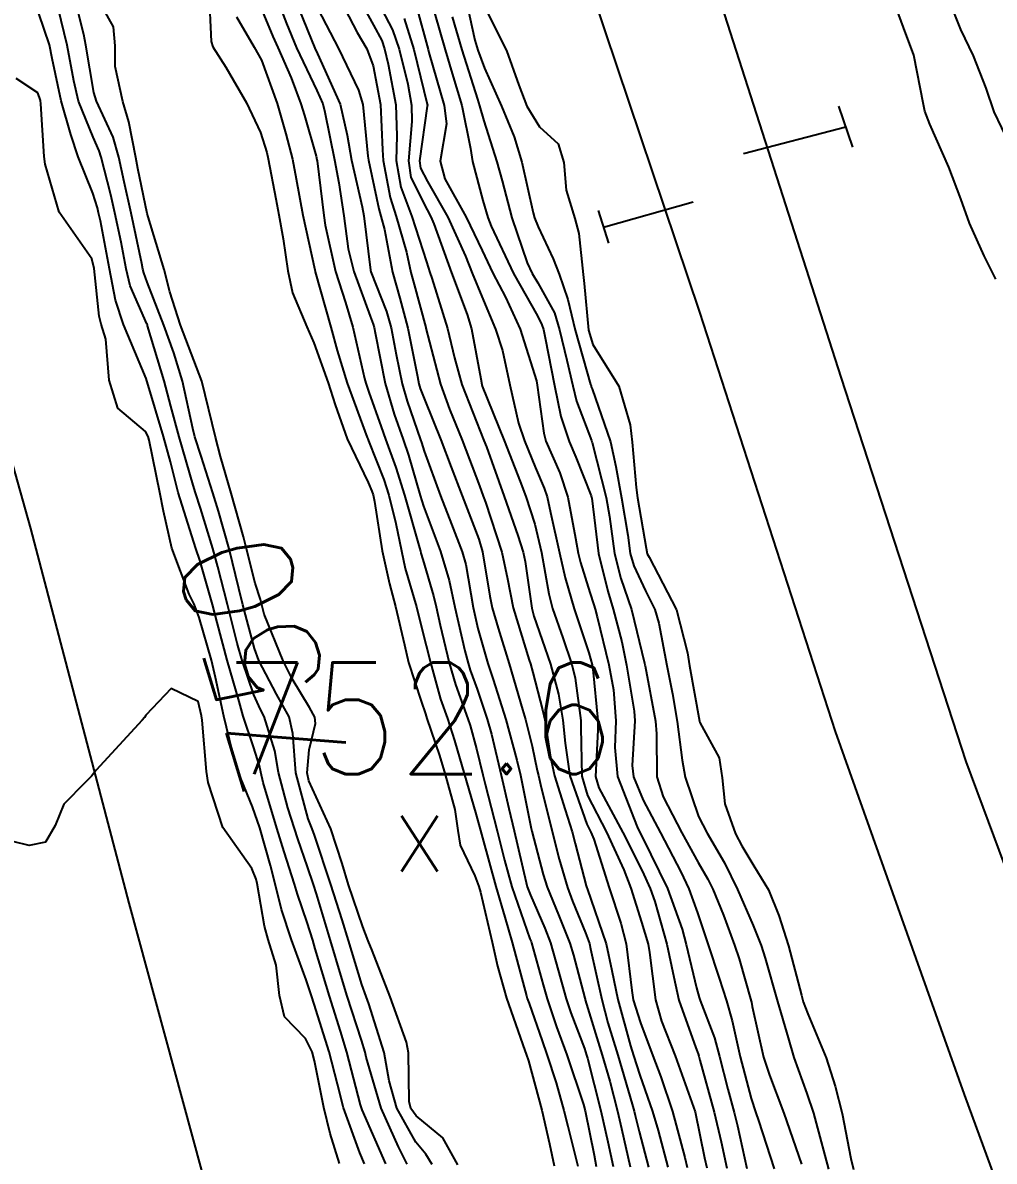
# Model space of a CAD drawing. Header units: metres. Extents: x 298520 to 308411, y 7433745 to 7450750.
# Drawn here: x 298970.3 to 299005.14, y 7449791.88 to 7449832.72 of the extents above; entities that cross this region are included whole.
import ezdxf
from ezdxf.enums import TextEntityAlignment as Align

# ---------------------------------------------------------------- set-up
doc = ezdxf.new("R2010")
doc.units = ezdxf.units.M
doc.header["$LTSCALE"] = 10
for name, color, linetype in [('Cotas', 45, 'Continuous'), ('Curvas de Nivel 1m', 11, 'Continuous'), ('Curvas de Nivel 5m', 15, 'Continuous'), ('Linha Férrea', 251, 'TRACKS'), ('Pontos Cotados', 45, 'Continuous'), ('Pórtico', 62, 'Continuous'), ('Vias Primárias', 230, 'Continuous')]:
    doc.layers.add(name, color=color, linetype=linetype)
doc.styles.add('Style-STANDARD', font='STANDARD.shx')
doc.linetypes.add('TRACKS', pattern='A,0.15,[130,ltypeshp.shx,S=0.25,R=0,X=0,Y=0],0.15', length=0.3)

# ---------------------------------------------------------------- blocks, each defined once
blk = doc.blocks.new('ELVTXT_160')
at = {"layer": 'Pontos Cotados', "linetype": 'Continuous', "style": 'Style-STANDARD'}
for s, height, p in [('752.6', 4, (0, 4)), ('x', 3, (0, 0))]:
    blk.add_text(s, height=height, dxfattribs=at).set_placement(p, align=Align.MIDDLE_CENTER)

msp = doc.modelspace()

# ---------------------------------------------------------------- linework, layer by layer
at = {"layer": 'Curvas de Nivel 1m', "flags": 128}
for points, elevation in [([(298985.907, 7449791.747), (298985.363, 7449792.717), (298984.41, 7449793.512), (298984.225, 7449793.772), (298984.162, 7449794.027), (298984.139, 7449795.773), (298984.068, 7449796.153), (298983.475, 7449797.78), (298982.831, 7449799.443), (298982.69, 7449799.788), (298982.498, 7449800.283), (298981.983, 7449801.795), (298981.76, 7449802.558), (298981.353, 7449803.802), (298980.559, 7449805.524), (298980.498, 7449805.811), (298980.571, 7449806.637), (298980.803, 7449807.586), (298980.776, 7449807.808), (298980.586, 7449808.159), (298979.959, 7449809.182), (298979.636, 7449809.825), (298978.955, 7449811.508), (298978.872, 7449811.836), (298978.831, 7449812.033), (298978.641, 7449812.623), (298978.331, 7449813.843), (298978.22, 7449814.284), (298977.772, 7449815.849), (298977.393, 7449817.156), (298977.217, 7449817.855), (298976.723, 7449819.86), (298975.954, 7449821.868), (298975.572, 7449823.064), (298975.374, 7449823.874), (298974.801, 7449825.762), (298974.77, 7449825.88), (298974.431, 7449827.497), (298974.362, 7449827.887), (298974.107, 7449829.162), (298973.889, 7449829.894), (298973.613, 7449831.147), (298973.618, 7449831.899), (298973.558, 7449832.578), (298972.892, 7449833.787)], 751), ([(298976.978, 7449833.859), (298977.063, 7449832.046), (298977.116, 7449831.858), (298977.589, 7449831.126), (298978.326, 7449829.845), (298978.832, 7449828.786), (298979.058, 7449828.069), (298979.109, 7449827.836), (298979.377, 7449826.4), (298979.484, 7449825.83), (298979.646, 7449824.971), (298979.814, 7449823.824), (298979.977, 7449823.034), (298980.491, 7449821.814), (298980.744, 7449821.235), (298981.252, 7449819.805), (298981.506, 7449819.011), (298981.94, 7449817.798), (298982.687, 7449816.225), (298982.82, 7449815.923), (298982.864, 7449815.787), (298982.917, 7449815.548), (298983.192, 7449813.782), (298983.451, 7449812.588), (298983.667, 7449811.78), (298983.989, 7449810.4), (298984.137, 7449809.775), (298984.589, 7449808.387), (298984.742, 7449807.925), (298984.793, 7449807.767), (298985.247, 7449806.438), (298985.456, 7449805.757), (298985.798, 7449804.497), (298985.908, 7449803.749), (298985.993, 7449803.214), (298986.517, 7449802.122), (298986.661, 7449801.739), (298986.714, 7449801.535), (298987.135, 7449799.734), (298987.334, 7449798.877), (298987.649, 7449797.728), (298988.312, 7449795.853), (298988.361, 7449795.721), (298988.439, 7449795.477), (298988.92, 7449793.712), (298989.19, 7449792.498), (298989.365, 7449791.71)], 751), ([(298979.329, 7449833.826), (298979.756, 7449832.701), (298980.124, 7449831.821), (298980.85, 7449830.295), (298981.06, 7449829.808), (298981.137, 7449829.51), (298981.479, 7449827.803), (298981.641, 7449826.975), (298981.819, 7449825.8), (298981.978, 7449824.606), (298982.173, 7449823.796), (298982.757, 7449822.196), (298982.87, 7449821.904), (298982.903, 7449821.788), (298982.938, 7449821.599), (298983.304, 7449819.781), (298983.62, 7449818.685), (298983.949, 7449817.771), (298984.137, 7449817.208), (298984.553, 7449815.762), (298984.677, 7449815.378), (298985.288, 7449813.754), (298985.597, 7449812.71), (298985.804, 7449811.752), (298986.163, 7449810.193), (298986.274, 7449809.745), (298986.35, 7449809.493), (298986.594, 7449808.811), (298986.96, 7449807.736), (298987.114, 7449807.198), (298987.466, 7449805.731), (298987.74, 7449804.533), (298987.928, 7449803.726), (298988.353, 7449801.883), (298988.399, 7449801.721), (298988.51, 7449801.422), (298989.023, 7449800.237), (298989.225, 7449799.709), (298989.508, 7449798.739), (298989.797, 7449797.7), (298989.963, 7449797.202), (298990.445, 7449795.926), (298990.526, 7449795.689), (298990.558, 7449795.572), (298991.037, 7449793.684), (298991.288, 7449792.573), (298991.472, 7449791.684)], 748), ([(298982.245, 7449833.796), (298982.881, 7449832.633), (298983.178, 7449832.087), (298983.28, 7449831.784), (298983.412, 7449831.235), (298983.679, 7449829.777), (298983.716, 7449828.661), (298983.695, 7449827.777), (298983.865, 7449826.826), (298984.255, 7449825.768), (298984.779, 7449824.144), (298984.9, 7449823.759), (298984.97, 7449823.559), (298985.538, 7449821.752), (298985.785, 7449820.702), (298986.048, 7449819.747), (298986.706, 7449818.065), (298986.839, 7449817.739), (298986.931, 7449817.507), (298987.573, 7449815.731), (298988.058, 7449814.33), (298988.254, 7449813.724), (298988.319, 7449813.393), (298988.557, 7449811.721), (298988.629, 7449811.431), (298989.233, 7449809.711), (298989.516, 7449808.63), (298989.677, 7449807.704), (298989.755, 7449806.882), (298989.922, 7449805.7), (298990.537, 7449803.973), (298990.678, 7449803.689), (298990.787, 7449803.431), (298991.332, 7449801.682), (298991.756, 7449800.415), (298991.948, 7449799.675), (298992.141, 7449797.998), (298992.199, 7449797.673), (298992.455, 7449796.848), (298992.896, 7449795.665), (298993.184, 7449794.91), (298993.607, 7449793.658), (298994.042, 7449792.008), (298994.13, 7449791.653)], 744), ([(298982.893, 7449833.762), (298983.567, 7449832.467), (298983.802, 7449831.776), (298984.108, 7449830.518), (298984.248, 7449829.769), (298984.251, 7449829.182), (298984.132, 7449827.77), (298984.224, 7449827.176), (298984.805, 7449826.005), (298984.939, 7449825.759), (298985.051, 7449825.505), (298985.677, 7449823.751), (298986.244, 7449822.259), (298986.398, 7449821.744), (298986.726, 7449819.946), (298986.763, 7449819.74), (298986.782, 7449819.68), (298987.565, 7449817.731), (298988.147, 7449816.267), (298988.347, 7449815.723), (298988.668, 7449814.732), (298988.909, 7449813.716), (298989.166, 7449812.24), (298989.296, 7449811.71), (298989.667, 7449810.654), (298989.998, 7449809.699), (298990.113, 7449809.212), (298990.312, 7449807.694), (298990.321, 7449807.434), (298990.352, 7449805.693), (298990.553, 7449805.004), (298991.238, 7449803.683), (298991.86, 7449802.336), (298992.106, 7449801.674), (298992.495, 7449800.454), (298992.728, 7449799.668), (298992.784, 7449799.363), (298992.994, 7449797.665), (298993.216, 7449796.902), (298993.704, 7449795.657), (298994.413, 7449793.65), (298994.757, 7449792.005), (298994.842, 7449791.643)], 743), ([(298986.161, 7449833.747), (298986.521, 7449832.099), (298986.626, 7449831.742), (298986.863, 7449831.098), (298987.475, 7449829.734), (298987.928, 7449828.633), (298988.204, 7449827.726), (298988.61, 7449825.908), (298988.658, 7449825.721), (298988.79, 7449825.398), (298989.323, 7449824.256), (298989.541, 7449823.708), (298989.853, 7449822.793), (298990.12, 7449821.699), (298990.668, 7449819.747), (298990.685, 7449819.691), (298990.691, 7449819.659), (298990.722, 7449819.584), (298991.38, 7449817.683), (298991.57, 7449816.806), (298991.779, 7449815.679), (298991.998, 7449814.342), (298992.093, 7449813.676), (298992.213, 7449813.239), (298992.64, 7449812.342), (298992.969, 7449811.667), (298993.11, 7449811.181), (298993.407, 7449809.662), (298993.605, 7449808.648), (298993.778, 7449807.658), (298993.957, 7449806.268), (298994.061, 7449805.655), (298994.542, 7449804.248), (298994.845, 7449803.645), (298995.465, 7449802.579), (298995.94, 7449801.629), (298996.494, 7449800.34), (298996.782, 7449799.617), (298996.928, 7449799.166), (298997.369, 7449797.611), (298997.751, 7449796.306), (298997.959, 7449795.605), (298998.423, 7449794.303), (298998.663, 7449793.597), (298998.761, 7449793.244), (298999.198, 7449791.592)], 738), ([(299005.202, 7449823.524), (299005.057, 7449823.807), (299004.781, 7449824.36), (299004.259, 7449825.535), (299003.941, 7449826.404), (299003.519, 7449827.543), (299002.838, 7449829.082), (299002.651, 7449829.552), (299002.608, 7449829.791), (299002.267, 7449831.556), (299001.895, 7449832.548), (299001.522, 7449833.564)], 737), ([(299005.698, 7449828.384), (299005.138, 7449829.526), (299004.856, 7449830.379), (299004.405, 7449831.535), (299003.942, 7449832.48), (299003.531, 7449833.544)], 738), ([(298984.088, 7449791.773), (298983.784, 7449792.391), (298983.16, 7449793.783), (298982.621, 7449795.607), (298982.577, 7449795.789), (298982.447, 7449796.223), (298981.943, 7449797.795), (298981.714, 7449798.558), (298981.342, 7449799.802), (298980.843, 7449801.473), (298980.735, 7449801.808), (298980.519, 7449802.435), (298980.162, 7449803.448), (298980.047, 7449803.817), (298979.811, 7449804.554), (298979.478, 7449805.826), (298979.344, 7449806.602), (298978.963, 7449807.834), (298978.834, 7449808.085), (298978.591, 7449808.614), (298978.169, 7449809.844), (298977.995, 7449810.464), (298977.645, 7449811.85), (298977.3, 7449813.199), (298977.121, 7449813.855), (298976.675, 7449815.302), (298976.494, 7449815.862), (298976.419, 7449816.129), (298975.915, 7449817.868), (298975.612, 7449818.973), (298975.372, 7449819.874), (298974.782, 7449821.85), (298974.771, 7449821.88), (298974.753, 7449821.922), (298974.16, 7449823.282), (298974.012, 7449823.891), (298973.831, 7449824.851), (298973.609, 7449825.898), (298973.458, 7449826.549), (298973.119, 7449827.906), (298973.048, 7449828.13), (298972.83, 7449828.615), (298972.302, 7449829.915), (298972.128, 7449830.643), (298971.889, 7449831.92), (298971.568, 7449833.241)], 749), ([(298978.886, 7449833.149), (298979.276, 7449832.233), (298979.445, 7449831.831), (298979.93, 7449830.751), (298980.281, 7449829.818), (298980.412, 7449829.39), (298980.824, 7449827.932), (298980.854, 7449827.81), (298980.86, 7449827.772), (298981.099, 7449825.807), (298981.149, 7449825.455), (298981.524, 7449823.802), (298981.874, 7449822.687), (298982.138, 7449821.796), (298982.556, 7449819.962), (298982.604, 7449819.791), (298982.72, 7449819.467), (298983.151, 7449818.227), (298983.318, 7449817.781), (298983.685, 7449816.768), (298983.997, 7449815.77), (298984.537, 7449813.88), (298984.566, 7449813.761), (298984.581, 7449813.69), (298984.65, 7449813.467), (298985.034, 7449812.161), (298985.126, 7449811.763), (298985.272, 7449811.112), (298985.598, 7449809.755), (298985.825, 7449808.981), (298986.27, 7449807.745), (298986.347, 7449807.51), (298986.572, 7449806.674), (298986.805, 7449805.738), (298986.889, 7449805.406), (298987.317, 7449803.732), (298987.578, 7449802.674), (298987.844, 7449801.727), (298988.494, 7449799.855), (298988.533, 7449799.759), (298988.547, 7449799.719), (298988.961, 7449798.206), (298989.107, 7449797.71), (298989.45, 7449796.702), (298989.812, 7449795.699), (298990.416, 7449793.917), (298990.473, 7449793.689), (298990.794, 7449792.091), (298990.866, 7449791.693)], 749), ([(298980.231, 7449833.164), (298980.776, 7449831.811), (298980.87, 7449831.605), (298981.681, 7449829.802), (298981.936, 7449828.694), (298982.092, 7449827.797), (298982.477, 7449826.123), (298982.538, 7449825.793), (298982.774, 7449823.852), (298982.787, 7449823.79), (298983.344, 7449822.366), (298983.513, 7449821.779), (298983.695, 7449820.82), (298983.908, 7449819.772), (298984.089, 7449819.142), (298984.566, 7449817.762), (298984.6, 7449817.66), (298984.699, 7449817.348), (298985.281, 7449815.754), (298985.68, 7449814.738), (298986.066, 7449813.746), (298986.19, 7449813.289), (298986.452, 7449811.743), (298986.622, 7449810.986), (298986.986, 7449809.736), (298987.17, 7449809.162), (298987.623, 7449807.73), (298988.022, 7449806.271), (298988.149, 7449805.724), (298988.534, 7449803.815), (298988.557, 7449803.72), (298988.965, 7449802.161), (298989.111, 7449801.711), (298989.519, 7449800.721), (298989.926, 7449799.698), (298990.058, 7449799.276), (298990.463, 7449797.734), (298990.476, 7449797.69), (298990.478, 7449797.674), (298991.083, 7449795.684), (298991.353, 7449794.756), (298991.635, 7449793.678), (298991.78, 7449793.053), (298992.092, 7449791.675)], 747), ([(298980.887, 7449833.223), (298981.629, 7449831.802), (298982.347, 7449830.298), (298982.495, 7449829.793), (298982.674, 7449827.942), (298982.699, 7449827.791), (298982.817, 7449827.227), (298983.071, 7449826.052), (298983.149, 7449825.785), (298983.273, 7449825.305), (298983.567, 7449823.778), (298983.832, 7449822.843), (298984.117, 7449821.77), (298984.455, 7449820.036), (298984.512, 7449819.763), (298984.558, 7449819.599), (298984.717, 7449819.177), (298985.291, 7449817.754), (298985.664, 7449816.779), (298986.059, 7449815.746), (298986.66, 7449814.194), (298986.793, 7449813.739), (298987.056, 7449812.155), (298987.138, 7449811.735), (298987.358, 7449810.997), (298987.745, 7449809.729), (298988.225, 7449808.085), (298988.33, 7449807.723), (298988.573, 7449806.774), (298988.75, 7449805.902), (298988.794, 7449805.717), (298988.877, 7449805.397), (298989.292, 7449803.709), (298989.536, 7449802.718), (298989.835, 7449801.7), (298990.019, 7449801.209), (298990.489, 7449800.069), (298990.624, 7449799.689), (298990.667, 7449799.502), (298991.066, 7449797.684), (298991.291, 7449796.845), (298991.639, 7449795.678), (298992.16, 7449793.929), (298992.229, 7449793.672), (298992.263, 7449793.524), (298992.406, 7449792.951), (298992.749, 7449791.666)], 746), ([(298984.419, 7449833.298), (298984.843, 7449831.76), (298984.871, 7449831.652), (298985.421, 7449829.754), (298985.496, 7449829.094), (298985.269, 7449827.756), (298985.44, 7449827.128), (298986.203, 7449825.746), (298986.781, 7449824.546), (298987.165, 7449823.736), (298987.618, 7449822.878), (298988.136, 7449821.726), (298988.725, 7449819.878), (298988.753, 7449819.72), (298988.986, 7449817.996), (298989.067, 7449817.715), (298989.564, 7449816.579), (298989.846, 7449815.703), (298990.123, 7449814.236), (298990.224, 7449813.696), (298990.309, 7449813.355), (298990.639, 7449812.285), (298990.784, 7449811.838), (298990.828, 7449811.688), (298990.905, 7449811.411), (298991.327, 7449809.683), (298991.486, 7449808.789), (298991.573, 7449807.68), (298991.538, 7449806.716), (298991.635, 7449805.679), (298992.336, 7449803.872), (298992.439, 7449803.671), (298992.531, 7449803.497), (298993.428, 7449801.661), (298993.949, 7449800.198), (298994.091, 7449799.654), (298994.467, 7449798.099), (298994.563, 7449797.747), (298994.599, 7449797.648), (298995.113, 7449796.304), (298995.294, 7449795.637), (298995.593, 7449794.465), (298995.82, 7449793.629), (298995.933, 7449793.152), (298996.267, 7449791.622)], 741), ([(298986.888, 7449833.244), (298987.65, 7449831.732), (298988.097, 7449830.484), (298988.383, 7449829.725), (298988.836, 7449828.991), (298989.504, 7449828.384), (298989.71, 7449827.707), (298989.797, 7449826.717), (298990.108, 7449825.7), (298990.246, 7449825.157), (298990.406, 7449823.696), (298990.439, 7449823.364), (298990.589, 7449821.692), (298990.745, 7449821.182), (298991.679, 7449819.68), (298992.083, 7449818.303), (298992.164, 7449817.675), (298992.308, 7449816.053), (298992.355, 7449815.673), (298992.656, 7449813.867), (298992.698, 7449813.67), (298992.767, 7449813.553), (298993.748, 7449811.659), (298994.144, 7449810.121), (298994.215, 7449809.654), (298994.572, 7449807.661), (298994.583, 7449807.619), (298995.281, 7449806.351), (298995.391, 7449805.638), (298995.479, 7449804.706), (298995.869, 7449803.63), (298996.096, 7449803.194), (298996.521, 7449802.475), (298997.052, 7449801.615), (298997.421, 7449800.689), (298997.766, 7449799.607), (298998.235, 7449797.832), (298998.295, 7449797.602), (298998.459, 7449797.165), (298999.119, 7449795.593), (298999.441, 7449794.577), (298999.686, 7449793.587), (299000.002, 7449791.978), (299000.092, 7449791.583)], 737), ([(298983.329, 7449791.781), (298982.474, 7449793.728), (298982.45, 7449793.79), (298982.415, 7449793.906), (298981.922, 7449795.795), (298981.699, 7449796.549), (298981.306, 7449797.802), (298980.795, 7449799.5), (298980.703, 7449799.808), (298980.499, 7449800.442), (298980.159, 7449801.464), (298980.047, 7449801.817), (298979.679, 7449802.977), (298979.419, 7449803.827), (298978.926, 7449805.466), (298978.837, 7449805.836), (298978.79, 7449806.062), (298978.572, 7449806.748), (298978.21, 7449807.844), (298978.058, 7449808.375), (298977.632, 7449809.85), (298977.271, 7449811.206), (298977.105, 7449811.855), (298976.649, 7449813.437), (298976.509, 7449813.861), (298976.437, 7449814.082), (298975.881, 7449815.868), (298975.6, 7449816.965), (298975.355, 7449817.873), (298974.765, 7449819.837), (298974.754, 7449819.88), (298974.724, 7449819.965), (298973.919, 7449821.893), (298973.631, 7449822.767), (298973.412, 7449823.9), (298973.087, 7449825.617), (298973.023, 7449825.907), (298972.983, 7449826.086), (298972.81, 7449826.605), (298972.288, 7449827.915), (298972.031, 7449828.718), (298971.682, 7449829.922), (298971.356, 7449831.435), (298971.256, 7449831.926), (298970.884, 7449833.06)], 748), ([(298983.981, 7449832.871), (298984.325, 7449831.768), (298984.805, 7449829.799), (298984.815, 7449829.76), (298984.812, 7449829.73), (298984.536, 7449827.764), (298984.567, 7449827.511), (298984.816, 7449827.028), (298985.542, 7449825.753), (298986.182, 7449824.345), (298986.417, 7449823.744), (298986.765, 7449822.899), (298987.261, 7449821.735), (298987.509, 7449820.964), (298987.769, 7449819.73), (298988.078, 7449818.358), (298988.295, 7449817.724), (298988.693, 7449816.751), (298989.002, 7449816.031), (298989.105, 7449815.714), (298989.232, 7449815.154), (298989.553, 7449813.706), (298989.754, 7449812.814), (298990.078, 7449811.698), (298990.609, 7449810.113), (298990.73, 7449809.689), (298990.754, 7449809.536), (298990.93, 7449807.687), (298990.924, 7449807.342), (298990.841, 7449805.687), (298990.969, 7449805.273), (298991.82, 7449803.677), (298992.519, 7449802.292), (298992.807, 7449801.667), (298992.976, 7449801.195), (298993.4, 7449799.661), (298993.652, 7449798.477), (298993.836, 7449797.656), (298994.446, 7449795.941), (298994.524, 7449795.73), (298994.548, 7449795.648), (298994.584, 7449795.504), (298995.095, 7449793.64), (298995.347, 7449792.58), (298995.558, 7449791.633)], 742), ([(298985.705, 7449832.932), (298986.048, 7449831.748), (298986.61, 7449829.979), (298986.684, 7449829.742), (298986.838, 7449829.206), (298987.309, 7449827.735), (298987.495, 7449827.051), (298987.849, 7449825.729), (298988.396, 7449824.104), (298988.569, 7449823.722), (298988.77, 7449823.386), (298989.368, 7449822.32), (298989.549, 7449821.708), (298989.818, 7449820.622), (298990.029, 7449819.7), (298990.162, 7449819.143), (298990.703, 7449817.731), (298990.717, 7449817.69), (298990.724, 7449817.668), (298991.23, 7449815.685), (298991.345, 7449815.011), (298991.52, 7449813.681), (298991.754, 7449812.789), (298992.136, 7449811.675), (298992.604, 7449809.752), (298992.619, 7449809.67), (298992.625, 7449809.647), (298992.998, 7449807.666), (298993.037, 7449807.207), (298993.049, 7449805.665), (298993.268, 7449804.947), (298993.943, 7449803.656), (298994.522, 7449802.601), (298994.872, 7449802.001), (298995.051, 7449801.642), (298995.434, 7449800.701), (298995.832, 7449799.63), (298995.991, 7449799.14), (298996.427, 7449797.621), (298996.433, 7449797.591), (298996.461, 7449797.435), (298996.869, 7449795.616), (298997.086, 7449794.961), (298997.602, 7449793.608), (298998.227, 7449791.769)], 739), ([(298982.563, 7449791.788), (298982.397, 7449792.179), (298981.804, 7449793.796), (298981.586, 7449794.638), (298981.289, 7449795.802), (298980.759, 7449797.508), (298980.662, 7449797.808), (298980.472, 7449798.391), (298979.936, 7449799.818), (298979.583, 7449800.904), (298979.357, 7449801.827), (298979.183, 7449802.493), (298978.802, 7449803.836), (298978.544, 7449804.589), (298978.032, 7449805.845), (298977.808, 7449806.61), (298977.516, 7449807.851), (298977.22, 7449809.23), (298977.074, 7449809.855), (298976.626, 7449811.383), (298976.445, 7449811.862), (298976.276, 7449812.224), (298975.646, 7449813.87), (298975.345, 7449815.201), (298975.215, 7449815.875), (298974.832, 7449817.748), (298974.798, 7449817.879), (298974.705, 7449818.061), (298973.714, 7449818.896), (298973.398, 7449819.9), (298973.28, 7449821.367), (298973.113, 7449821.905), (298973.042, 7449822.192), (298972.865, 7449823.909), (298972.778, 7449824.247), (298971.607, 7449825.922), (298971.1, 7449827.647), (298971.069, 7449827.928), (298970.956, 7449829.815), (298970.937, 7449829.929), (298970.847, 7449830.213), (298970.067, 7449830.726)], 747), ([(298981.665, 7449791.797), (298981.331, 7449792.873), (298981.105, 7449793.803), (298980.761, 7449795.484), (298980.686, 7449795.808), (298980.448, 7449796.28), (298979.69, 7449797.056), (298979.513, 7449797.824), (298979.393, 7449798.913), (298979.106, 7449799.831), (298978.972, 7449800.307), (298978.713, 7449801.837), (298978.678, 7449802.001), (298978.518, 7449802.379), (298977.474, 7449803.851), (298976.95, 7449805.463), (298976.891, 7449805.857), (298976.737, 7449807.703), (298976.717, 7449807.859), (298976.588, 7449808.373), (298975.619, 7449808.843), (298974.712, 7449807.879), (298974.664, 7449807.797), (298974.581, 7449807.707), (298972.936, 7449805.904), (298972.773, 7449805.694), (298972.556, 7449805.48), (298971.779, 7449804.683), (298971.466, 7449803.921), (298971.122, 7449803.329), (298970.526, 7449803.202), (298969.942, 7449803.354)], 746)]:
    msp.add_lwpolyline(points, dxfattribs=dict(at, elevation=elevation))
at = {"layer": 'Curvas de Nivel 5m', "flags": 128}
for points, elevation in [([(298984.985, 7449791.761), (298984.758, 7449792.126), (298984.401, 7449792.561), (298983.713, 7449793.777), (298983.44, 7449794.767), (298983.27, 7449795.782), (298982.717, 7449797.531), (298982.616, 7449797.788), (298982.469, 7449798.214), (298981.983, 7449799.795), (298981.756, 7449800.542), (298981.353, 7449801.802), (298980.767, 7449803.571), (298980.678, 7449803.809), (298980.538, 7449804.162), (298980.094, 7449805.817), (298979.987, 7449807.229), (298979.854, 7449807.821), (298979.403, 7449808.64), (298978.769, 7449809.838), (298978.609, 7449810.274), (298978.193, 7449811.844), (298978.053, 7449812.431), (298977.708, 7449813.849), (298977.327, 7449815.199), (298977.121, 7449815.856), (298976.696, 7449817.169), (298976.479, 7449817.862), (298976.401, 7449818.168), (298976.027, 7449819.867), (298975.726, 7449820.883), (298975.365, 7449821.874), (298974.768, 7449823.419), (298974.644, 7449823.754), (298974.61, 7449823.882), (298974.576, 7449824.083), (298974.19, 7449825.889), (298973.942, 7449827.02), (298973.753, 7449827.896), (298973.549, 7449828.618), (298972.949, 7449829.908), (298972.848, 7449830.226), (298972.568, 7449831.913), (298972.489, 7449832.301), (298972.084, 7449833.918)], 750), ([(298981.557, 7449833.803), (298982.297, 7449832.378), (298982.637, 7449831.792), (298982.864, 7449831.175), (298983.128, 7449829.786), (298983.208, 7449828.166), (298983.227, 7449827.784), (298983.481, 7449826.451), (298983.696, 7449825.777), (298984.063, 7449824.491), (298984.225, 7449823.768), (298984.336, 7449823.334), (298984.753, 7449821.791), (298984.76, 7449821.76), (298985.282, 7449819.754), (298985.603, 7449818.862), (298986.058, 7449817.746), (298986.687, 7449816.105), (298986.818, 7449815.739), (298986.899, 7449815.519), (298987.486, 7449813.732), (298987.684, 7449812.771), (298987.896, 7449811.727), (298988.467, 7449809.859), (298988.512, 7449809.721), (298988.6, 7449809.407), (298988.944, 7449808.072), (298989.022, 7449807.713), (298989.235, 7449806.375), (298989.37, 7449805.708), (298989.761, 7449804.485), (298990.007, 7449803.698), (298990.111, 7449803.278), (298990.514, 7449801.753), (298990.528, 7449801.69), (298990.542, 7449801.66), (298991.229, 7449799.683), (298991.43, 7449798.724), (298991.641, 7449797.678), (298992.098, 7449796.022), (298992.201, 7449795.672), (298992.432, 7449794.965), (298992.887, 7449793.665), (298993.088, 7449792.981), (298993.435, 7449791.66)], 745), ([(298984.892, 7449833.717), (298985.45, 7449831.754), (298985.707, 7449830.905), (298986.046, 7449829.748), (298986.36, 7449828.212), (298986.433, 7449827.744), (298986.802, 7449826.35), (298986.985, 7449825.738), (298987.096, 7449825.43), (298987.901, 7449823.729), (298988.758, 7449822.208), (298988.925, 7449821.887), (298988.975, 7449821.717), (298989.04, 7449821.424), (298989.371, 7449819.71), (298989.597, 7449818.592), (298989.896, 7449817.702), (298990.136, 7449817.137), (298990.684, 7449815.755), (298990.705, 7449815.69), (298990.707, 7449815.665), (298990.946, 7449813.687), (298991.281, 7449812.326), (298991.479, 7449811.682), (298991.785, 7449810.509), (298991.955, 7449809.676), (298992.236, 7449808.023), (298992.253, 7449807.673), (298992.162, 7449806.08), (298992.204, 7449805.674), (298992.55, 7449804.835), (298993.175, 7449803.664), (298993.909, 7449802.266), (298994.19, 7449801.653), (298994.5, 7449800.793), (298994.889, 7449799.644), (298995.274, 7449798.441), (298995.54, 7449797.634), (298995.746, 7449796.92), (298996.033, 7449795.626), (298996.421, 7449794.126), (298996.594, 7449793.618), (298996.692, 7449793.336), (298997.248, 7449791.611)], 740), ([(298977.97, 7449832.93), (298978.602, 7449831.843), (298978.866, 7449831.382), (298979.422, 7449829.831), (298979.739, 7449828.733), (298979.973, 7449827.823), (298980.113, 7449827.118), (298980.346, 7449825.817), (298980.774, 7449823.862), (298980.787, 7449823.81), (298980.791, 7449823.791), (298981.351, 7449821.804), (298981.575, 7449820.967), (298981.943, 7449819.798), (298982.656, 7449817.837), (298982.675, 7449817.79), (298982.702, 7449817.726), (298983.247, 7449816.34), (298983.431, 7449815.779), (298983.687, 7449814.755), (298983.88, 7449813.772), (298984.02, 7449813.143), (298984.418, 7449811.772), (298984.621, 7449810.99), (298984.921, 7449809.765), (298985.29, 7449808.46), (298985.531, 7449807.756), (298985.792, 7449806.969), (298986.148, 7449805.746), (298986.543, 7449804.385), (298986.722, 7449803.738), (298986.786, 7449803.481), (298987.27, 7449801.732), (298987.598, 7449800.633), (298987.854, 7449799.726), (298988.369, 7449797.817), (298988.396, 7449797.721), (298988.461, 7449797.534), (298988.931, 7449796.196), (298989.102, 7449795.71), (298989.438, 7449794.695), (298989.714, 7449793.7), (298989.848, 7449793.139), (298990.21, 7449791.702)], 750)]:
    msp.add_lwpolyline(points, dxfattribs=dict(at, elevation=elevation))
at = {"layer": 'Linha Férrea', "flags": 128}
for points in [[(298729.261, 7450749.95), (298734.809, 7450730.65), (298742.343, 7450703.451), (298750.119, 7450676.237), (298757.889, 7450649.199), (298765.189, 7450623.712), (298769.985, 7450606.424), (298776.494, 7450583.287), (298783.055, 7450560.248), (298788.164, 7450542.214), (298793.821, 7450521.584), (298798.125, 7450506.606), (298804.386, 7450484.418), (298809.295, 7450466.837), (298814.551, 7450448.858), (298819.559, 7450431.225), (298826.267, 7450408.649), (298831.926, 7450389.314), (298837.135, 7450370.779), (298842.092, 7450352.398), (298847.802, 7450331.823), (298852.149, 7450316.412), (298858.34, 7450294.769), (298862.969, 7450278.965), (298867.952, 7450260.088), (298870.924, 7450249.95), (298873.722, 7450238.982), (298878.355, 7450222.697), (298882.025, 7450210.358), (298885.603, 7450197.651), (298890.189, 7450181.049), (298894.637, 7450166.006), (298898.995, 7450149.812), (298904.361, 7450131.79), (298908.122, 7450117.709), (298911.93, 7450103.946), (298916.104, 7450089.039), (298920.554, 7450073.399), (298923.212, 7450064.319), (298926.468, 7450052.577), (298930.321, 7450038.956), (298934.723, 7450023.223), (298938.252, 7450011.622), (298941.509, 7449999.193), (298944.399, 7449989.651), (298947.701, 7449977.682), (298952.335, 7449961.49), (298956.967, 7449946.581), (298961.92, 7449929.017), (298965.909, 7449915.258), (298970.082, 7449900.905), (298973.936, 7449887.787), (298977.788, 7449874.853), (298981.549, 7449862.469), (298986.366, 7449847.197), (298989.852, 7449836.37), (298994.575, 7449822.337), (298999.437, 7449807.292), (299004.068, 7449794.269), (299008.7, 7449781.657), (299013.057, 7449770.328), (299018.285, 7449757.718), (299022.322, 7449748.037), (299026.817, 7449737.63), (299031.861, 7449726.852), (299036.814, 7449716.896), (299043.096, 7449705.205), (299047.821, 7449696.534), (299054.335, 7449685.572), (299060.664, 7449675.852), (299069.469, 7449663.104), (299077.541, 7449652.872), (299085.429, 7449643.336), (299089.832, 7449637.784), (299098.728, 7449628.561), (299107.993, 7449618.793), (299117.442, 7449610.031), (299127.077, 7449601.223), (299138.453, 7449591.782), (299150.409, 7449582.651), (299162.779, 7449573.982), (299174.004, 7449567.002), (299185.962, 7449560.295), (299199.698, 7449553.222), (299213.253, 7449547.024), (299227.033, 7449541.5), (299241.999, 7449536.525), (299258.424, 7449531.831), (299277.224, 7449527.814), (299295.935, 7449525.032), (299311.589, 7449523.57), (299326.876, 7449522.883), (299340.975, 7449522.747), (299353.572, 7449523.111), (299369.274, 7449524.069), (299382.826, 7449525.211), (299396.609, 7449526.717), (299414.178, 7449529.501), (299430.969, 7449532.603), (299440.142, 7449534.839), (299451.094, 7449537.487), (299469.666, 7449542.917), (299486.963, 7449547.755), (299510.376, 7449554.83), (299531.414, 7449561.037), (299544.903, 7449564.894), (299559.186, 7449569.068), (299590.197, 7449576.665), (299616.417, 7449582.259), (299645.03, 7449585.805), (299675.251, 7449587.635), (299705.522, 7449586.259), (299732.882, 7449582.825), (299762.581, 7449576.088), (299791.888, 7449566.944), (299816.217, 7449556.896), (299840.774, 7449544.781), (299859.676, 7449534.387), (299878.529, 7449521.308), (299897.376, 7449507.135), (299919.538, 7449486.991), (299927.658, 7449478.626), (299947.133, 7449456.962), (299961.499, 7449437.961), (299971.137, 7449424.784), (299981.869, 7449408.322), (299997.595, 7449383.682), (300016.228, 7449354.96), (300035.864, 7449324.687), (300055.136, 7449295.587), (300073.232, 7449268.397), (300085.868, 7449249.95), (300089.501, 7449244.778), (300101.211, 7449227.647), (300111.197, 7449214.14), (300124.752, 7449194.736), (300135.909, 7449179.759), (300148.296, 7449162.129), (300160.805, 7449144.566), (300173.129, 7449128.481), (300185.523, 7449112.088), (300198.402, 7449095.758), (300207.462, 7449083.98), (300220.094, 7449068.515), (300233.468, 7449051.744), (300246.778, 7449035.349), (300263.478, 7449015.076), (300277.526, 7448998.444), (300292.814, 7448981.501), (300306.688, 7448964.856), (300324.623, 7448944.393), (300340.398, 7448926.517), (300357.9, 7448907.843), (300372.755, 7448891.817), (300392.041, 7448871.054), (300410.717, 7448852.066), (300427.475, 7448834.137), (300439.245, 7448822.858), (300454.898, 7448806.525), (300473.448, 7448788.164), (300493.111, 7448768.808), (300511.705, 7448749.95), (300518.198, 7448743.612), (300525.672, 7448735.984), (300530.889, 7448730.361), (300538.141, 7448723.284), (300543.771, 7448717.624), (300548.924, 7448711.903), (300554.778, 7448706.093), (300562.444, 7448698.573), (300570.483, 7448690.198), (300580.06, 7448680.508), (300590.013, 7448670.628), (300599.102, 7448661.391), (300608.565, 7448651.702), (300616.68, 7448643.32), (300625.581, 7448633.859), (300633.62, 7448625.859), (300641.21, 7448617.858), (300649.582, 7448609.897), (300659.386, 7448599.72), (300667.387, 7448591.231), (300676.098, 7448582.784), (300683.871, 7448574.669), (300691.725, 7448567.153), (300703.33, 7448554.876), (300711.744, 7448546.351), (300718.093, 7448539.767), (300726.506, 7448530.983), (300733.153, 7448523.695), (300741.152, 7448514.418), (300747.426, 7448507.242), (300750.054, 7448504.018), (300758.169, 7448493.99), (300764.854, 7448485.238), (300772.251, 7448475.55), (300781.114, 7448462.855), (300788.178, 7448452.147), (300795.99, 7448439.115), (300802.712, 7448427.661), (300809.137, 7448414.665), (300814.959, 7448402.42), (300819.763, 7448391.601), (300824.722, 7448378.533), (300829.079, 7448366.59), (300833.249, 7448353.858), (300836.592, 7448342.438), (300839.822, 7448330.572), (300842.678, 7448317.912), (300845.758, 7448304.202), (300848.387, 7448291.169), (300849.927, 7448279.903), (300851.843, 7448266.756), (300852.632, 7448254.174), (300852.974, 7448249.95), (300853.718, 7448237.64), (300853.896, 7448226.066), (300854.164, 7448215.145), (300853.836, 7448203.832), (300853.598, 7448192.905), (300852.795, 7448182.25), (300851.991, 7448170.79), (300850.801, 7448159.302), (300849.223, 7448146.768), (300848.151, 7448135.486), (300846.96, 7448124.114), (300845.442, 7448113.546), (300844.222, 7448102.204), (300842.288, 7448090.385), (300840.978, 7448078.33), (300839.608, 7448068.386), (300838.209, 7448056.39), (300836.541, 7448045.166), (300835.023, 7448032.665), (300833.535, 7448020.341), (300832.284, 7448009.205), (300831.094, 7447998.637), (300829.874, 7447985.926), (300828.432, 7447973.713), (300826.546, 7447955.639), (300825.162, 7447943.391), (300824.986, 7447942.247), (300823.836, 7447930.96), (300822.657, 7447919.829), (300821.593, 7447909.075), (300820.243, 7447895.408), (300819.533, 7447885.934), (300818.679, 7447872.07), (300818.298, 7447858.799), (300817.927, 7447851.916), (300817.786, 7447841.862), (300817.933, 7447833.489), (300818.516, 7447815.843), (300820.361, 7447795.876), (300822.449, 7447776.733), (300825.922, 7447758.996), (300827.722, 7447750.217), (300828.687, 7447743.229), (300830.467, 7447731.539), (300833.751, 7447711.152), (300838.977, 7447681.969), (300842.161, 7447664.851), (300846.249, 7447643.566), (300856.898, 7447587.933), (300861.3, 7447564.706), (300863.731, 7447552.015), (300867.081, 7447534.8), (300870.251, 7447518.153), (300879.139, 7447471.406), (300882.717, 7447452.426), (300886.196, 7447433.436), (300890.621, 7447408.952), (300893.065, 7447393.996), (300894.895, 7447382.534), (300896.018, 7447374.923), (300897.056, 7447367.88), (300898.671, 7447355.202), (300899.884, 7447344.173), (300901.155, 7447328.57), (300902.425, 7447306.17), (300902.632, 7447290.927), (300902.643, 7447274.906), (300901.209, 7447249.806), (300899.894, 7447235.454), (300897.424, 7447214.973), (300896.24, 7447207.108, -0.017609), (300893.245, 7447191.067), (300890.79, 7447180.008), (300886.347, 7447162.337), (300883.122, 7447151.267), (300877.521, 7447133.871), (300873.858, 7447123.752), (300865.532, 7447103.056), (300859.822, 7447090.388), (300850.503, 7447071.406), (300846.315, 7447063.106), (300836.805, 7447045.834), (300827.664, 7447031.197), (300815.395, 7447013.014), (300803.069, 7446996.228), (300792.968, 7446983.245), (300781.446, 7446969.292), (300759.63, 7446945.435), (300748.36, 7446933.669), (300737.301, 7446922.447), (300720.178, 7446905.644), (300707.821, 7446893.561), (300697.057, 7446883.028), (300686.376, 7446872.224), (300676.506, 7446862.329), (300660.145, 7446845.845), (300651.989, 7446837.638), (300637.917, 7446823.835), (300624.102, 7446810.419), (300614.955, 7446801.573), (300610.107, 7446796.538), (300599.124, 7446785.64, 0.017844), (300588.776, 7446774.611), (300582.973, 7446768.596), (300572.807, 7446757.15), (300570.635, 7446754.423, -0.018804), (300566.868, 7446749.902, -0.021463), (300565.197, 7446747.771, 0.014089), (300560.744, 7446742.236), (300556.818, 7446737.065), (300549.018, 7446726.402), (300544.903, 7446720.152), (300542.989, 7446717.435), (300540.702, 7446714.014), (300534.516, 7446704.131), (300528.813, 7446694.775), (300525.37, 7446688.688), (300519.775, 7446678.443, 0.017217), (300513.559, 7446666.068), (300510.115, 7446659.471), (300505.35, 7446648.44), (300501.39, 7446638.953, 0.017957), (300498.447, 7446631.125), (300492.383, 7446614.647), (300488.086, 7446600.958), (300484.889, 7446590.082), (300482.448, 7446580.533), (300479.028, 7446566.174), (300474.999, 7446546.195), (300472.245, 7446530.076), (300469.723, 7446510.133), (300467.649, 7446494.09), (300465.343, 7446472.628), (300462.509, 7446448.283), (300460.589, 7446427.75), (300458.173, 7446403.459), (300455.716, 7446377.743), (300453.679, 7446357.578), (300451.179, 7446331.957), (300448.408, 7446302.907), (300446.096, 7446278.461), (300443.948, 7446255.986), (300443.327, 7446249.95), (300441.921, 7446236.026), (300439.714, 7446214.959), (300437.145, 7446189.663), (300434.772, 7446164.489), (300432.986, 7446145.942), (300427.675, 7446092.019), (300425.457, 7446069.071), (300422.052, 7446034.05), (300420.454, 7446017.74), (300416.946, 7445981.751), (300414.159, 7445952.95), (300410.686, 7445916.311), (300408.437, 7445891.812), (300405.718, 7445868.171), (300403.766, 7445842.739), (300401.654, 7445818.651), (300400.337, 7445806.143), (300399.876, 7445801.282), (300399.266, 7445794.558)], [(298905.363, 7450145.031), (298910.207, 7450124.873), (298915.002, 7450108.012), (298921.739, 7450085.266), (298926.98, 7450064.83), (298931.003, 7450051.742), (298934.224, 7450039.953), (298937.65, 7450027.983), (298940.458, 7450017.786), (298943.206, 7450008.624), (298945.866, 7449998.811), (298948.85, 7449988.084), (298952.218, 7449977.183), (298954.849, 7449967.637), (298957.892, 7449956.733), (298961.763, 7449943.848), (298964.896, 7449932.558), (298968.973, 7449920.293), (298972.372, 7449908.382), (298975.8, 7449896.208), (298979.287, 7449884.682), (298982.035, 7449875.079), (298985.463, 7449863.464), (298988.891, 7449853.475), (298994.252, 7449836.792), (298999.642, 7449820.007), (299004.122, 7449806.223), (299009.577, 7449791.55), (299017.072, 7449771.922), (299023.852, 7449755.78), (299031.351, 7449735.099), (299042.615, 7449714.768), (299049.157, 7449702.257), (299057.947, 7449687.795), (299067.128, 7449674.025), (299074.388, 7449663.764), (299083.266, 7449652.271), (299093.226, 7449640.21), (299104.865, 7449628.3), (299116.059, 7449616.929), (299127.188, 7449606.965), (299134.846, 7449600.398), (299146.061, 7449590.999), (299159.8, 7449581.134), (299172.881, 7449572.672), (299188.754, 7449563.553), (299203.487, 7449555.781), (299219.692, 7449548.782), (299229.285, 7449544.979), (299249.695, 7449538.196), (299264.418, 7449534.22), (299286.841, 7449530.183), (299305.276, 7449527.832), (299319.472, 7449527.113), (299340.209, 7449526.73), (299362.575, 7449527.496), (299380.335, 7449528.889), (299402.027, 7449531.43), (299418.393, 7449534.55), (299439.271, 7449538.773), (299455.546, 7449542.61), (299468.219, 7449546.447), (299486.071, 7449551.679), (299502.678, 7449556.429), (299521.873, 7449562.476), (299544.903, 7449569.511), (299558.765, 7449572.874), (299572.65, 7449576.475), (299589.389, 7449580.647), (299603.615, 7449583.903), (299623.713, 7449587.445), (299640.449, 7449589.67), (299657.813, 7449590.983), (299675.925, 7449591.554), (299694.255, 7449591.042), (299708.541, 7449590.126), (299722.182, 7449588.244), (299738.919, 7449585.56), (299759.653, 7449580.821), (299775.25, 7449576.474), (299786.436, 7449572.94), (299797.015, 7449569.282), (299807.003, 7449565.52), (299816.424, 7449561.561), (299823.596, 7449557.979), (299834.148, 7449553.022), (299842.943, 7449548.641), (299850.946, 7449544.045), (299857.58, 7449540.07), (299867.592, 7449534.039), (299879.685, 7449526.144), (299888.765, 7449519.647), (299901.686, 7449509.708), (299911.305, 7449500.703), (299920.635, 7449492.515), (299928.708, 7449484.626), (299935.814, 7449476.733), (299943.925, 7449467.258), (299951.104, 7449459.003), (299957.671, 7449450.784), (299963.484, 7449442.67), (299970.77, 7449432.303), (299976.475, 7449423.904), (299982.432, 7449414.862), (299988.891, 7449404.85), (299995.852, 7449394.443), (300002.312, 7449383.928), (300010.887, 7449370.223), (300018.781, 7449358.239), (300026.569, 7449345.892), (300033.388, 7449335.88), (300041.176, 7449324.037), (300049.358, 7449311.838), (300057.288, 7449299.745), (300065.47, 7449287.364), (300073.508, 7449275.701), (300081.011, 7449264.541), (300090.196, 7449251.298), (300091.164, 7449249.95), (300100.525, 7449236.167), (300109.403, 7449223.951), (300117.162, 7449213.187), (300127.336, 7449198.457), (300139.6, 7449181.446), (300149.952, 7449166.72), (300159.813, 7449153.466), (300168.75, 7449141.382), (300179.779, 7449126.346), (300190.932, 7449112.414), (300203.876, 7449095.222), (300217.308, 7449078.587), (300230.374, 7449062.005), (300242.887, 7449046.162), (300256.877, 7449029.774), (300272.777, 7449010.921), (300288.309, 7448992.868), (300306.303, 7448971.97), (300322.512, 7448953.54), (300337.055, 7448937.024), (300349.196, 7448923.521), (300363.433, 7448907.803), (300372.178, 7448898.27), (300387.649, 7448881.624), (300402.322, 7448866.086), (300417.298, 7448851.105), (300428.763, 7448838.962), (300440.716, 7448827.379), (300454.398, 7448813.148), (300467.461, 7448800.639), (300481.638, 7448785.533), (300502.227, 7448765.254), (300514.06, 7448753.852), (300517.826, 7448749.95), (300528.275, 7448738.976), (300540.783, 7448726.333), (300551.364, 7448715.261), (300568.358, 7448698.083), (300580.431, 7448686.447), (300591.073, 7448675.242), (300605.822, 7448659.996), (300619.827, 7448645.871), (300631.531, 7448633.85), (300641.93, 7448623.388), (300651.196, 7448614.132), (300663.21, 7448601.736), (300675.654, 7448588.967), (300686.366, 7448579.136), (300697.132, 7448567.001), (300714.307, 7448549.82), (300728.065, 7448535.254), (300742.189, 7448519.954), (300754.02, 7448506), (300763.608, 7448493.67), (300772.134, 7448482.969), (300781.594, 7448469.905), (300789.873, 7448457.453), (300798.087, 7448444.138), (300806.367, 7448430.378), (300809.353, 7448423.731), (300815.826, 7448410.715), (300822.176, 7448396.83), (300827.777, 7448382.459), (300832.26, 7448369.325), (300838.297, 7448352.647), (300842.655, 7448335.903), (300846.951, 7448318.72), (300850.061, 7448305.153), (300853.485, 7448286.05), (300855.912, 7448269.922), (300857.341, 7448249.95), (300858.33, 7448231.606), (300857.942, 7448206.205), (300856.925, 7448178.368), (300854.333, 7448156.855), (300851.333, 7448129.708), (300849.095, 7448108.502), (300845.739, 7448085.317), (300843.044, 7448064.17), (300840.396, 7448043.097), (300838.567, 7448030.951), (300837.041, 7448016.016), (300835.11, 7447994.958), (300832.975, 7447975.28), (300830.738, 7447953.623), (300829.108, 7447937.188), (300828.366, 7447933.435), (300827.045, 7447924.743), (300825.629, 7447910.191), (300824.268, 7447895.589), (300822.966, 7447881.617), (300821.953, 7447863.074), (300821.73, 7447846.352), (300821.738, 7447838.346), (300822.298, 7447822.796), (300823.264, 7447806.625), (300824.128, 7447792.391), (300826.211, 7447777.691), (300829.715, 7447760.435), (300831.501, 7447751.07), (300833.495, 7447738.255), (300836.415, 7447720.056), (300862.711, 7447579.549), (300879.787, 7447489.912), (300882.904, 7447473.371), (300886.736, 7447453.399), (300891.84, 7447425.61), (300894.824, 7447408.419), (300897.501, 7447392.308), (300900.259, 7447374.699), (300902.627, 7447356.768), (300903.989, 7447344.999), (300904.86, 7447335.88), (300905.847, 7447322.28), (300906.291, 7447313.022), (300906.573, 7447308.418), (300906.759, 7447298.893), (300906.88, 7447292.725, -0.006984), (300906.844, 7447284.829), (300906.695, 7447276.838), (300906.36, 7447267.883), (300905.744, 7447256.667), (300905.23, 7447249.95), (300904.292, 7447239.525), (300903.012, 7447227.25), (300901.034, 7447212.309), (300899.543, 7447202.921, -0.011988), (300897.909, 7447194.02), (300894.997, 7447180.769), (300891.356, 7447165.387), (300887.457, 7447151.115), (300883.301, 7447137.652), (300876.75, 7447119.219), (300874.099, 7447111.988), (300871.749, 7447106.138, -0.018309), (300868.914, 7447099.764, 0.011681), (300865.826, 7447093.061), (300860.469, 7447081.825), (300851.72, 7447064.422), (300846.208, 7447053.937), (300843.033, 7447048.479), (300836.89, 7447038.137), (300827.206, 7447022.921), (300821.11, 7447014.014), (300814.857, 7447005.089), (300809.628, 7446998.099), (300801.236, 7446986.884), (300791.122, 7446974.407), (300781.425, 7446962.969), (300774.943, 7446955.767), (300762.88, 7446942.762), (300751.299, 7446930.933), (300734.873, 7446914.565), (300727.949, 7446907.628), (300717.868, 7446897.443), (300705.6, 7446885.783), (300698.716, 7446879.048), (300668.127, 7446848.06), (300640.994, 7446821.407), (300627.442, 7446808.23), (300610.345, 7446790.697), (300597.443, 7446778.155), (300592.334, 7446772.486), (300571.229, 7446748.595), (300567.705, 7446744.65), (300564.743, 7446740.8), (300562.62, 7446737.769), (300551.356, 7446722.391), (300544.903, 7446712.981), (300541.869, 7446707.917), (300539.497, 7446704.103, 0.003437), (300530.37, 7446689.205, 0.010632), (300522.744, 7446675.931, 0.016565), (300518.05, 7446666.625, -0.011698), (300511.771, 7446653.868, 0.029635), (300510.132, 7446650.211), (300505.481, 7446638.898), (300500.314, 7446625.471), (300492.316, 7446601.197), (300488.229, 7446587.047), (300485.297, 7446575.185), (300482.347, 7446562.473), (300481.087, 7446556.089, 0.004599), (300479.148, 7446545.763), (300476.443, 7446530.265), (300474.645, 7446518.085), (300472.755, 7446502.987), (300471.297, 7446490.618), (300469.17, 7446472.092), (300467.901, 7446459.793), (300466.767, 7446449.806), (300465.445, 7446435.701), (300463.191, 7446412.592), (300462.659, 7446405.266), (300461.606, 7446397.228), (300459.608, 7446375.419), (300458.167, 7446361.3), (300456.938, 7446349.283), (300454.601, 7446324.341), (300452.383, 7446301.27), (300450.408, 7446280.731), (300448.612, 7446261.944), (300447.444, 7446249.79), (300445.943, 7446235.321), (300443.682, 7446213.965), (300443.009, 7446207.561), (300441.275, 7446189.511), (300439.198, 7446168.049), (300436.473, 7446140.607), (300434.029, 7446115.856), (300431.015, 7446085.098), (300427.797, 7446052.837), (300425.199, 7446025.415), (300423.636, 7446009.727), (300422.457, 7445994.573), (300421.615, 7445989.53), (300419.286, 7445963.664), (300415.807, 7445928.192), (300414.69, 7445917.527), (300413.782, 7445904.921), (300412.247, 7445888.391), (300411.949, 7445886.157), (300411.266, 7445881.618), (300410.692, 7445876.189), (300409.038, 7445857.286), (300407.606, 7445838.578), (300405.212, 7445812.517), (300404.532, 7445804.524), (300403.437, 7445794.141)]]:
    msp.add_lwpolyline(points, format="xyb", dxfattribs=at)
at = {"layer": 'Pórtico'}
for points in [[(298999.56, 7449829.728), (299000.066, 7449828.259)], [(298999.82, 7449828.973), (298996.146, 7449828.023)], [(298991.13, 7449825.392), (298994.348, 7449826.298)], [(298990.942, 7449825.991), (298991.311, 7449824.815)]]:
    msp.add_lwpolyline(points, dxfattribs=at)
at = {"layer": 'Vias Primárias', "elevation": 710.86}
msp.add_lwpolyline([(299004.308, 7449682.922), (298996.711, 7449712.077), (298994.321, 7449721.461), (298991.521, 7449732.453), (298988.926, 7449743.21), (298986.419, 7449752.655), (298983.038, 7449765.772), (298980.21, 7449778.312), (298977.354, 7449789.214), (298974.117, 7449801.137), (298970.589, 7449814.575), (298967.062, 7449827.112), (298963.623, 7449839.3), (298959.804, 7449852.535), (298955.489, 7449865.887), (298951.583, 7449877.199), (298946.861, 7449889.561), (298941.758, 7449902.476), (298936.89, 7449913.993), (298931.642, 7449925.741), (298926.044, 7449937.637), (298920.125, 7449949.561), (298914.032, 7449960.786), (298908.23, 7449971.343)], dxfattribs=at)

# ---------------------------------------------------------------- block references
at = {"layer": 'Pontos Cotados', "linetype": 'Continuous'}
msp.add_blockref('ELVTXT_160', (298984.533, 7449803.77, 752.64), dxfattribs=at)

# ---------------------------------------------------------------- texts
at = {"layer": 'Cotas', "style": 'Style-STANDARD'}
msp.add_text('750', height=4, rotation=106.8334, dxfattribs=at).set_placement((298978.936, 7449809.759, 750), align=Align.MIDDLE_CENTER)

doc.saveas('drawing.dxf')
